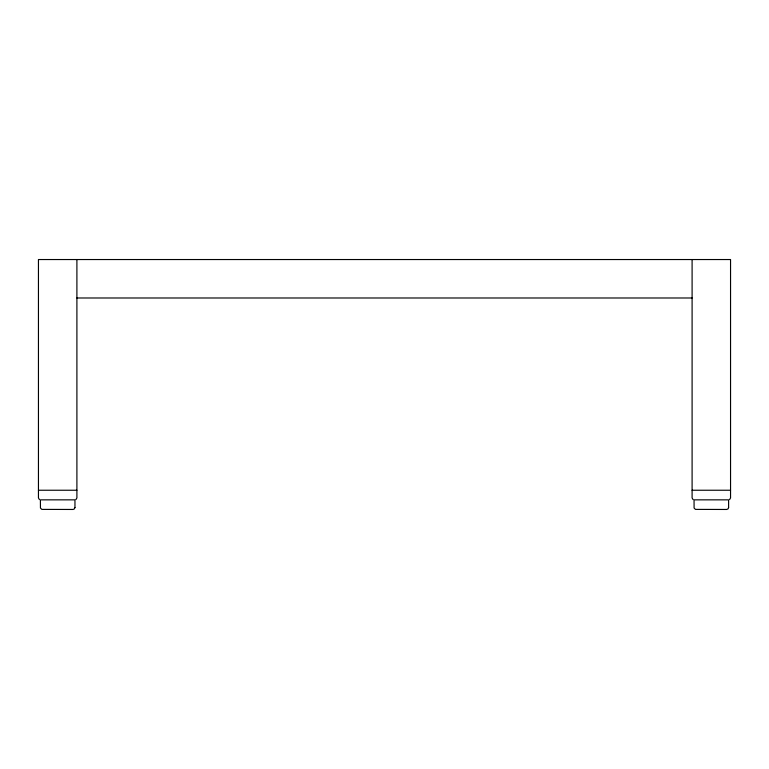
<?xml version="1.0" encoding="UTF-8"?>
<svg xmlns="http://www.w3.org/2000/svg" width="769" height="769" viewBox="0 0 769 769"><rect width="100%" height="100%" fill="white"/><g stroke="black" fill="none" stroke-linecap="round" stroke-linejoin="round"><path stroke-width="1.15" d="M75.939 499.59L76.9 497.928L76.9 259.538M729.589 499.59L730.55 497.928L730.55 259.538L38.45 259.538L38.45 497.928L39.411 499.59M76.9 297.988L692.1 297.988M38.45 490.238L76.9 490.238M692.1 490.238L730.55 490.238M693.061 499.59L692.1 497.928L692.1 259.538M74.958 507.54L74.391 508.895L73.026 509.463L41.824 509.395L40.449 508.04L40.392 499.85L74.958 499.85L74.958 507.54M728.608 507.54L728.041 508.895L726.676 509.463L695.474 509.395L694.099 508.04L694.042 499.85L728.608 499.85L728.608 507.54"/></g></svg>
